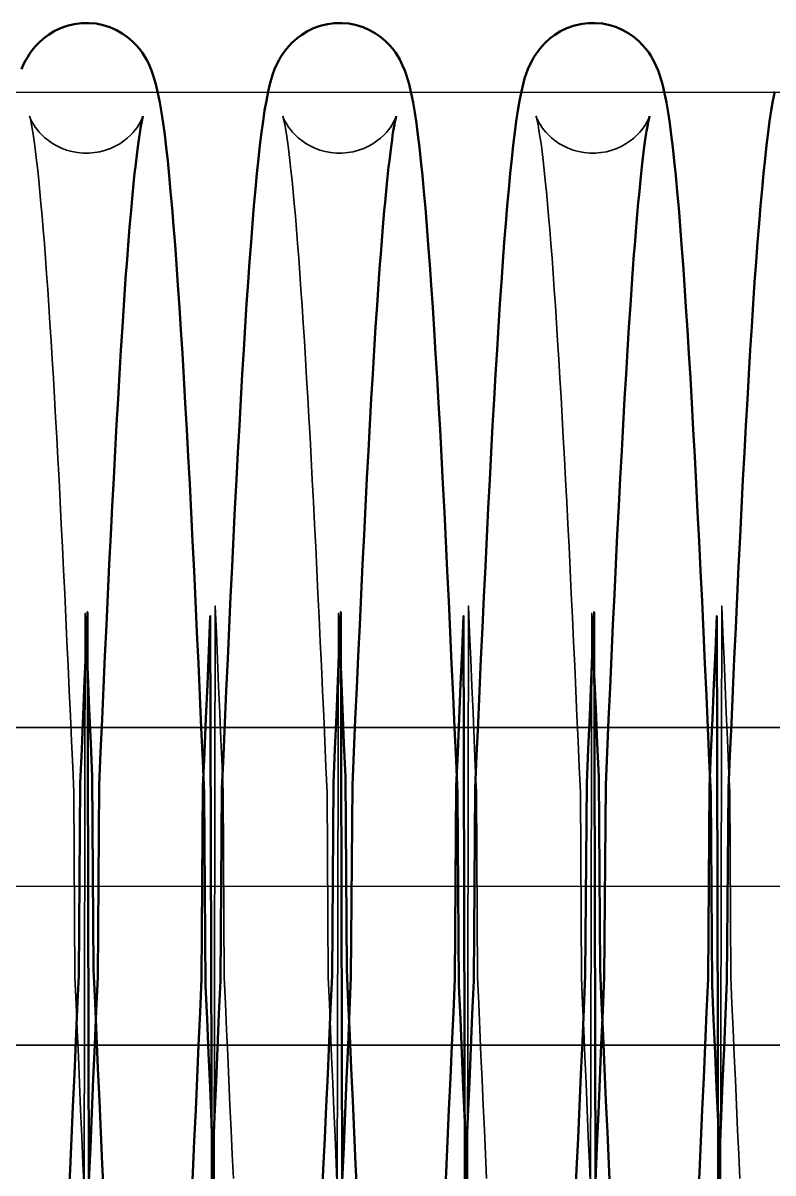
# Model space of a CAD drawing. Header units: millimetres. Extents: x 1448 to 104164, y -19509 to -89.
# Drawn here: x 59160.3 to 59207.5, y -3831.2 to -3758.8 of the extents above; entities that cross this region are included whole.
import ezdxf

# ---------------------------------------------------------------- set-up
doc = ezdxf.new("R2010")
doc.units = ezdxf.units.MM
doc.header["$LTSCALE"] = 60
doc.header["$MEASUREMENT"] = 0
doc.linetypes.add('CEN', pattern=[62, 60, -1, 0, -1])
doc.layers.get('0').update_dxf_attribs({"linetype": 'CONTINUOUS'})
doc.layers.add('cen', color=14, linetype='CONTINUOUS')
doc.layers.add('가려진 것(ISO)', color=7, linetype='CONTINUOUS', lineweight=35)
doc.layers.add('가시적인 것(ISO)', color=7, linetype='CONTINUOUS', lineweight=50)

# ---------------------------------------------------------------- blocks, each defined once
blk = doc.blocks.new('토션스프링 3')
at = {"layer": '가려진 것(ISO)', "flags": 128}
for points in [[(21461570.923, -50952857.63), (21461570.929, -50952857.647), (21461570.95, -50952857.704), (21461570.994, -50952857.807), (21461571.072, -50952857.966), (21461571.13, -50952858.07), (21461571.203, -50952858.191), (21461571.295, -50952858.328), (21461571.409, -50952858.48), (21461571.548, -50952858.646), (21461571.715, -50952858.822), (21461571.911, -50952859.003), (21461572.137, -50952859.182), (21461572.391, -50952859.354), (21461572.671, -50952859.514), (21461572.973, -50952859.654), (21461573.294, -50952859.77), (21461573.632, -50952859.86), (21461573.981, -50952859.921), (21461574.335, -50952859.952), (21461574.691, -50952859.949), (21461575.046, -50952859.915), (21461575.394, -50952859.851), (21461575.729, -50952859.758), (21461576.048, -50952859.638), (21461576.349, -50952859.495), (21461576.626, -50952859.334), (21461576.877, -50952859.161), (21461577.098, -50952858.981), (21461577.29, -50952858.801), (21461577.455, -50952858.625), (21461577.591, -50952858.459), (21461577.702, -50952858.309), (21461577.792, -50952858.174), (21461577.863, -50952858.056), (21461577.918, -50952857.954), (21461577.961, -50952857.869), (21461578.019, -50952857.742), (21461578.048, -50952857.667), (21461578.06, -50952857.633), (21461578.059, -50952857.635), (21461578.051, -50952857.667), (21461578.035, -50952857.726), (21461578.016, -50952857.808), (21461577.994, -50952857.911), (21461577.942, -50952858.173), (21461577.884, -50952858.505), (21461577.821, -50952858.9), (21461577.756, -50952859.352), (21461577.69, -50952859.857), (21461577.623, -50952860.413), (21461577.555, -50952861.021), (21461577.486, -50952861.677), (21461577.416, -50952862.381), (21461577.346, -50952863.131), (21461577.276, -50952863.924), (21461577.205, -50952864.759), (21461577.135, -50952865.637), (21461577.064, -50952866.559), (21461576.993, -50952867.522), (21461576.922, -50952868.527), (21461576.851, -50952869.57), (21461576.78, -50952870.652), (21461576.708, -50952871.77), (21461576.637, -50952872.923), (21461576.566, -50952874.109), (21461576.494, -50952875.328), (21461576.423, -50952876.578), (21461576.352, -50952877.861), (21461576.281, -50952879.178), (21461576.209, -50952880.526), (21461576.137, -50952881.903), (21461576.066, -50952883.309), (21461575.994, -50952884.741), (21461575.923, -50952886.197), (21461575.851, -50952887.677), (21461575.779, -50952889.177), (21461575.708, -50952890.697), (21461575.637, -50952892.235), (21461575.565, -50952893.791), (21461575.494, -50952895.368), (21461575.422, -50952896.964), (21461575.351, -50952898.577), (21461575.279, -50952900.205), (21461575.207, -50952911.846), (21461575.136, -50952913.499), (21461575.064, -50952915.16), (21461574.992, -50952916.829), (21461574.921, -50952918.503), (21461574.85, -50952920.18), (21461574.778, -50952921.859), (21461574.707, -50952923.543), (21461574.635, -50952925.233), (21461574.564, -50952888.925), (21461574.492, -50952890.618)], [(21461586.87, -50952857.63), (21461586.876, -50952857.647), (21461586.897, -50952857.704), (21461586.94, -50952857.807), (21461587.019, -50952857.966), (21461587.076, -50952858.07), (21461587.15, -50952858.191), (21461587.242, -50952858.328), (21461587.356, -50952858.48), (21461587.495, -50952858.646), (21461587.662, -50952858.822), (21461587.858, -50952859.003), (21461588.084, -50952859.182), (21461588.338, -50952859.355), (21461588.618, -50952859.514), (21461588.92, -50952859.654), (21461589.241, -50952859.77), (21461589.579, -50952859.86), (21461589.928, -50952859.921), (21461590.282, -50952859.952), (21461590.638, -50952859.949), (21461590.993, -50952859.915), (21461591.341, -50952859.851), (21461591.676, -50952859.758), (21461591.995, -50952859.638), (21461592.296, -50952859.495), (21461592.573, -50952859.334), (21461592.824, -50952859.161), (21461593.045, -50952858.981), (21461593.237, -50952858.801), (21461593.401, -50952858.625), (21461593.538, -50952858.459), (21461593.649, -50952858.309), (21461593.739, -50952858.174), (21461593.81, -50952858.056), (21461593.865, -50952857.954), (21461593.908, -50952857.869), (21461593.966, -50952857.742), (21461593.995, -50952857.667), (21461594.007, -50952857.633), (21461594.006, -50952857.635), (21461593.997, -50952857.667), (21461593.982, -50952857.726), (21461593.963, -50952857.808), (21461593.94, -50952857.911), (21461593.889, -50952858.173), (21461593.831, -50952858.505), (21461593.768, -50952858.9), (21461593.703, -50952859.352), (21461593.637, -50952859.857), (21461593.57, -50952860.413), (21461593.502, -50952861.021), (21461593.433, -50952861.677), (21461593.363, -50952862.381), (21461593.293, -50952863.131), (21461593.222, -50952863.924), (21461593.152, -50952864.759), (21461593.082, -50952865.637), (21461593.011, -50952866.559), (21461592.94, -50952867.522), (21461592.869, -50952868.527), (21461592.798, -50952869.57), (21461592.726, -50952870.652), (21461592.655, -50952871.77), (21461592.584, -50952872.923), (21461592.512, -50952874.109), (21461592.441, -50952875.328), (21461592.37, -50952876.578), (21461592.299, -50952877.861), (21461592.227, -50952879.178), (21461592.156, -50952880.526), (21461592.084, -50952881.903), (21461592.013, -50952883.309), (21461591.941, -50952884.741), (21461591.869, -50952886.197), (21461591.798, -50952887.677), (21461591.726, -50952889.177), (21461591.655, -50952890.697), (21461591.584, -50952892.234), (21461591.512, -50952893.791), (21461591.441, -50952895.368), (21461591.369, -50952896.964), (21461591.298, -50952898.577), (21461591.226, -50952900.205), (21461591.154, -50952911.846), (21461591.083, -50952913.499), (21461591.011, -50952915.16), (21461590.939, -50952916.829), (21461590.868, -50952918.502), (21461590.796, -50952920.18), (21461590.725, -50952921.859), (21461590.654, -50952923.543), (21461590.582, -50952925.233), (21461590.511, -50952888.925), (21461590.439, -50952890.618)], [(21461602.817, -50952857.63), (21461602.823, -50952857.647), (21461602.844, -50952857.704), (21461602.887, -50952857.807), (21461602.966, -50952857.966), (21461603.023, -50952858.07), (21461603.097, -50952858.191), (21461603.189, -50952858.328), (21461603.303, -50952858.48), (21461603.442, -50952858.646), (21461603.609, -50952858.822), (21461603.805, -50952859.003), (21461604.031, -50952859.182), (21461604.285, -50952859.355), (21461604.565, -50952859.514), (21461604.867, -50952859.654), (21461605.188, -50952859.77), (21461605.526, -50952859.86), (21461605.875, -50952859.921), (21461606.229, -50952859.952), (21461606.585, -50952859.949), (21461606.94, -50952859.915), (21461607.288, -50952859.851), (21461607.623, -50952859.758), (21461607.942, -50952859.638), (21461608.242, -50952859.495), (21461608.52, -50952859.334), (21461608.771, -50952859.161), (21461608.992, -50952858.981), (21461609.184, -50952858.801), (21461609.348, -50952858.625), (21461609.485, -50952858.459), (21461609.596, -50952858.309), (21461609.686, -50952858.174), (21461609.757, -50952858.056), (21461609.812, -50952857.954), (21461609.855, -50952857.869), (21461609.913, -50952857.742), (21461609.942, -50952857.667), (21461609.954, -50952857.633), (21461609.953, -50952857.635), (21461609.944, -50952857.667), (21461609.929, -50952857.726), (21461609.91, -50952857.808), (21461609.887, -50952857.911), (21461609.836, -50952858.173), (21461609.778, -50952858.505), (21461609.715, -50952858.9), (21461609.65, -50952859.352), (21461609.584, -50952859.857), (21461609.517, -50952860.413), (21461609.448, -50952861.021), (21461609.379, -50952861.678), (21461609.31, -50952862.381), (21461609.24, -50952863.131), (21461609.169, -50952863.924), (21461609.099, -50952864.759), (21461609.028, -50952865.637), (21461608.958, -50952866.559), (21461608.887, -50952867.522), (21461608.816, -50952868.527), (21461608.745, -50952869.57), (21461608.673, -50952870.652), (21461608.602, -50952871.77), (21461608.531, -50952872.923), (21461608.459, -50952874.109), (21461608.388, -50952875.328), (21461608.317, -50952876.578), (21461608.246, -50952877.861), (21461608.174, -50952879.178), (21461608.103, -50952880.526), (21461608.031, -50952881.903), (21461607.96, -50952883.309), (21461607.888, -50952884.741), (21461607.816, -50952886.197), (21461607.745, -50952887.677), (21461607.673, -50952889.177), (21461607.602, -50952890.697), (21461607.53, -50952892.234), (21461607.459, -50952893.791), (21461607.388, -50952895.368), (21461607.316, -50952896.964), (21461607.244, -50952898.577), (21461607.173, -50952900.205), (21461607.101, -50952911.846), (21461607.029, -50952913.499), (21461606.958, -50952915.16), (21461606.886, -50952916.829), (21461606.815, -50952918.502), (21461606.743, -50952920.179), (21461606.672, -50952921.859), (21461606.601, -50952923.543), (21461606.529, -50952925.233), (21461606.457, -50952888.925), (21461606.386, -50952890.618)], [(21461565.232, -50952924.51), (21461565.304, -50952922.988), (21461565.375, -50952921.449), (21461565.447, -50952919.894), (21461565.518, -50952918.321), (21461565.589, -50952916.728), (21461565.661, -50952915.118), (21461565.732, -50952913.492), (21461565.804, -50952911.852), (21461565.876, -50952900.201), (21461565.947, -50952898.54), (21461566.019, -50952896.871), (21461566.09, -50952895.196), (21461566.162, -50952893.517), (21461566.233, -50952891.836), (21461566.304, -50952890.154), (21461566.376, -50952888.47), (21461566.447, -50952924.781), (21461566.519, -50952923.091)], [(21461581.179, -50952924.51), (21461581.251, -50952922.988), (21461581.322, -50952921.449), (21461581.393, -50952919.893), (21461581.465, -50952918.32), (21461581.536, -50952916.728), (21461581.608, -50952915.118), (21461581.679, -50952913.492), (21461581.751, -50952911.853), (21461581.822, -50952900.201), (21461581.894, -50952898.54), (21461581.966, -50952896.871), (21461582.037, -50952895.196), (21461582.109, -50952893.516), (21461582.18, -50952891.835), (21461582.251, -50952890.154), (21461582.323, -50952888.469), (21461582.394, -50952924.781), (21461582.466, -50952923.091)], [(21461597.126, -50952924.51), (21461597.198, -50952922.988), (21461597.269, -50952921.449), (21461597.34, -50952919.893), (21461597.412, -50952918.32), (21461597.483, -50952916.728), (21461597.554, -50952915.118), (21461597.626, -50952913.492), (21461597.698, -50952911.853), (21461597.769, -50952900.201), (21461597.841, -50952898.54), (21461597.912, -50952896.871), (21461597.984, -50952895.196), (21461598.056, -50952893.516), (21461598.127, -50952891.835), (21461598.198, -50952890.154), (21461598.269, -50952888.469), (21461598.341, -50952924.781), (21461598.412, -50952923.091)]]:
    blk.add_lwpolyline(points, dxfattribs=at)
at = {"layer": '가시적인 것(ISO)', "flags": 128}
for points in [[(21461563.038, -50952856.08), (21461563.157, -50952856.659), (21461563.264, -50952857.275), (21461563.364, -50952857.939), (21461563.461, -50952858.66), (21461563.558, -50952859.448), (21461563.653, -50952860.302), (21461563.748, -50952861.223), (21461563.842, -50952862.21), (21461563.935, -50952863.26), (21461564.028, -50952864.374), (21461564.12, -50952865.549), (21461564.212, -50952866.786), (21461564.304, -50952868.082), (21461564.396, -50952869.438), (21461564.488, -50952870.856), (21461564.58, -50952872.335), (21461564.672, -50952873.87), (21461564.764, -50952875.459), (21461564.856, -50952877.099), (21461564.948, -50952878.787), (21461565.039, -50952880.52), (21461565.131, -50952882.295), (21461565.222, -50952884.111), (21461565.314, -50952885.971), (21461565.405, -50952887.873), (21461565.497, -50952889.813), (21461565.589, -50952891.788), (21461565.681, -50952893.794), (21461565.772, -50952895.827), (21461565.864, -50952897.882), (21461565.955, -50952899.957), (21461566.047, -50952912.049), (21461566.138, -50952914.161), (21461566.23, -50952916.294), (21461566.321, -50952918.441), (21461566.413, -50952920.599), (21461566.505, -50952922.763), (21461566.597, -50952924.93), (21461566.688, -50952889.096), (21461566.78, -50952891.255), (21461566.871, -50952893.406), (21461566.962, -50952895.552), (21461567.054, -50952897.692), (21461567.145, -50952899.822), (21461567.237, -50952911.938), (21461567.329, -50952914.036), (21461567.421, -50952916.111), (21461567.512, -50952918.159), (21461567.604, -50952920.177), (21461567.695, -50952922.161), (21461567.786, -50952924.116), (21461567.878, -50952926.04)], [(21461566.519, -50952923.091), (21461566.61, -50952920.927), (21461566.702, -50952918.768), (21461566.794, -50952916.617), (21461566.886, -50952914.48), (21461566.977, -50952912.36), (21461567.069, -50952900.261), (21461567.16, -50952898.187), (21461567.251, -50952896.132), (21461567.343, -50952894.098), (21461567.435, -50952892.09), (21461567.527, -50952890.11), (21461567.618, -50952888.163), (21461567.71, -50952886.253), (21461567.802, -50952884.382), (21461567.893, -50952882.555), (21461567.985, -50952880.776), (21461568.076, -50952879.04), (21461568.168, -50952877.347), (21461568.26, -50952875.701), (21461568.352, -50952874.105), (21461568.444, -50952872.56), (21461568.536, -50952871.071), (21461568.628, -50952869.639), (21461568.72, -50952868.267), (21461568.812, -50952866.959), (21461568.904, -50952865.716), (21461568.997, -50952864.534), (21461569.089, -50952863.414), (21461569.182, -50952862.358), (21461569.276, -50952861.366), (21461569.37, -50952860.44), (21461569.464, -50952859.581), (21461569.558, -50952858.79), (21461569.653, -50952858.06), (21461569.754, -50952857.386), (21461569.861, -50952856.758), (21461569.979, -50952856.17), (21461570.111, -50952855.615), (21461570.274, -50952855.056), (21461570.383, -50952854.754), (21461570.52, -50952854.425), (21461570.605, -50952854.245), (21461570.706, -50952854.053), (21461570.826, -50952853.847), (21461570.971, -50952853.625), (21461571.147, -50952853.389), (21461571.356, -50952853.144), (21461571.605, -50952852.894), (21461571.897, -50952852.648), (21461572.229, -50952852.414), (21461572.598, -50952852.205), (21461573.001, -50952852.028), (21461573.432, -50952851.891), (21461573.881, -50952851.799), (21461574.34, -50952851.758), (21461574.804, -50952851.767), (21461575.262, -50952851.826), (21461575.705, -50952851.933), (21461576.126, -50952852.086), (21461576.519, -50952852.275), (21461576.877, -50952852.493), (21461577.194, -50952852.732), (21461577.47, -50952852.98), (21461577.704, -50952853.229), (21461577.902, -50952853.472), (21461578.066, -50952853.703), (21461578.203, -50952853.919), (21461578.321, -50952854.121), (21461578.423, -50952854.31), (21461578.584, -50952854.656), (21461578.701, -50952854.967), (21461578.787, -50952855.255), (21461578.856, -50952855.529), (21461578.985, -50952856.08), (21461579.104, -50952856.659), (21461579.211, -50952857.275), (21461579.311, -50952857.939), (21461579.408, -50952858.66), (21461579.504, -50952859.448), (21461579.6, -50952860.302), (21461579.695, -50952861.223), (21461579.789, -50952862.21), (21461579.882, -50952863.26), (21461579.975, -50952864.374), (21461580.067, -50952865.549), (21461580.159, -50952866.786), (21461580.251, -50952868.082), (21461580.343, -50952869.438), (21461580.435, -50952870.856), (21461580.527, -50952872.334), (21461580.619, -50952873.87), (21461580.711, -50952875.459), (21461580.803, -50952877.099), (21461580.894, -50952878.787), (21461580.986, -50952880.52), (21461581.078, -50952882.295), (21461581.169, -50952884.111), (21461581.26, -50952885.971), (21461581.352, -50952887.873), (21461581.444, -50952889.813), (21461581.536, -50952891.788), (21461581.627, -50952893.794), (21461581.719, -50952895.827), (21461581.811, -50952897.882), (21461581.902, -50952899.957), (21461581.993, -50952912.049), (21461582.085, -50952914.161), (21461582.176, -50952916.293), (21461582.268, -50952918.44), (21461582.36, -50952920.598), (21461582.452, -50952922.763), (21461582.543, -50952924.93), (21461582.635, -50952889.096), (21461582.726, -50952891.255), (21461582.818, -50952893.406), (21461582.909, -50952895.552), (21461583.001, -50952897.692), (21461583.092, -50952899.822), (21461583.184, -50952911.938), (21461583.276, -50952914.035), (21461583.368, -50952916.111), (21461583.459, -50952918.159), (21461583.551, -50952920.177), (21461583.642, -50952922.161), (21461583.733, -50952924.116), (21461583.825, -50952926.04)], [(21461582.466, -50952923.091), (21461582.557, -50952920.927), (21461582.649, -50952918.768), (21461582.741, -50952916.617), (21461582.833, -50952914.48), (21461582.924, -50952912.36), (21461583.016, -50952900.261), (21461583.107, -50952898.187), (21461583.198, -50952896.132), (21461583.29, -50952894.098), (21461583.382, -50952892.09), (21461583.473, -50952890.11), (21461583.565, -50952888.163), (21461583.657, -50952886.253), (21461583.749, -50952884.382), (21461583.84, -50952882.555), (21461583.932, -50952880.775), (21461584.023, -50952879.039), (21461584.115, -50952877.347), (21461584.207, -50952875.701), (21461584.299, -50952874.105), (21461584.391, -50952872.56), (21461584.483, -50952871.071), (21461584.575, -50952869.639), (21461584.667, -50952868.267), (21461584.759, -50952866.959), (21461584.851, -50952865.715), (21461584.943, -50952864.534), (21461585.036, -50952863.414), (21461585.129, -50952862.358), (21461585.222, -50952861.366), (21461585.317, -50952860.439), (21461585.411, -50952859.58), (21461585.505, -50952858.789), (21461585.6, -50952858.06), (21461585.7, -50952857.385), (21461585.808, -50952856.758), (21461585.926, -50952856.17), (21461586.058, -50952855.615), (21461586.221, -50952855.056), (21461586.33, -50952854.754), (21461586.467, -50952854.425), (21461586.552, -50952854.245), (21461586.653, -50952854.053), (21461586.773, -50952853.847), (21461586.918, -50952853.625), (21461587.094, -50952853.389), (21461587.303, -50952853.144), (21461587.552, -50952852.894), (21461587.844, -50952852.647), (21461588.176, -50952852.414), (21461588.545, -50952852.205), (21461588.948, -50952852.028), (21461589.379, -50952851.891), (21461589.828, -50952851.799), (21461590.287, -50952851.758), (21461590.751, -50952851.767), (21461591.209, -50952851.826), (21461591.652, -50952851.933), (21461592.073, -50952852.086), (21461592.466, -50952852.275), (21461592.824, -50952852.494), (21461593.141, -50952852.732), (21461593.417, -50952852.981), (21461593.651, -50952853.229), (21461593.849, -50952853.472), (21461594.013, -50952853.703), (21461594.149, -50952853.919), (21461594.267, -50952854.121), (21461594.369, -50952854.31), (21461594.53, -50952854.656), (21461594.648, -50952854.967), (21461594.734, -50952855.255), (21461594.803, -50952855.529), (21461594.932, -50952856.08), (21461595.05, -50952856.659), (21461595.158, -50952857.275), (21461595.258, -50952857.939), (21461595.355, -50952858.66), (21461595.451, -50952859.448), (21461595.547, -50952860.302), (21461595.642, -50952861.223), (21461595.736, -50952862.209), (21461595.829, -50952863.26), (21461595.922, -50952864.373), (21461596.014, -50952865.549), (21461596.106, -50952866.786), (21461596.198, -50952868.082), (21461596.29, -50952869.438), (21461596.382, -50952870.856), (21461596.474, -50952872.334), (21461596.566, -50952873.869), (21461596.657, -50952875.459), (21461596.75, -50952877.099), (21461596.841, -50952878.787), (21461596.933, -50952880.52), (21461597.024, -50952882.295), (21461597.116, -50952884.111), (21461597.207, -50952885.971), (21461597.299, -50952887.873), (21461597.391, -50952889.813), (21461597.482, -50952891.788), (21461597.574, -50952893.794), (21461597.666, -50952895.826), (21461597.758, -50952897.882), (21461597.849, -50952899.957), (21461597.94, -50952912.049), (21461598.032, -50952914.161), (21461598.123, -50952916.293), (21461598.215, -50952918.44), (21461598.307, -50952920.598), (21461598.399, -50952922.763), (21461598.49, -50952924.93), (21461598.582, -50952889.095), (21461598.673, -50952891.255), (21461598.765, -50952893.406), (21461598.856, -50952895.552), (21461598.947, -50952897.692), (21461599.039, -50952899.822), (21461599.131, -50952911.938), (21461599.223, -50952914.035), (21461599.314, -50952916.11), (21461599.406, -50952918.159), (21461599.497, -50952920.177), (21461599.589, -50952922.161), (21461599.68, -50952924.116), (21461599.772, -50952926.04)], [(21461598.412, -50952923.091), (21461598.504, -50952920.927), (21461598.596, -50952918.768), (21461598.688, -50952916.617), (21461598.779, -50952914.48), (21461598.871, -50952912.36), (21461598.962, -50952900.261), (21461599.054, -50952898.186), (21461599.145, -50952896.132), (21461599.237, -50952894.098), (21461599.328, -50952892.09), (21461599.42, -50952890.11), (21461599.512, -50952888.163), (21461599.604, -50952886.253), (21461599.696, -50952884.382), (21461599.787, -50952882.555), (21461599.878, -50952880.775), (21461599.97, -50952879.039), (21461600.062, -50952877.347), (21461600.153, -50952875.701), (21461600.245, -50952874.105), (21461600.338, -50952872.56), (21461600.43, -50952871.071), (21461600.522, -50952869.639), (21461600.614, -50952868.267), (21461600.706, -50952866.959), (21461600.798, -50952865.715), (21461600.89, -50952864.533), (21461600.983, -50952863.414), (21461601.076, -50952862.357), (21461601.169, -50952861.366), (21461601.263, -50952860.439), (21461601.358, -50952859.58), (21461601.452, -50952858.789), (21461601.547, -50952858.06), (21461601.647, -50952857.385), (21461601.755, -50952856.758), (21461601.873, -50952856.17), (21461602.005, -50952855.614), (21461602.168, -50952855.055), (21461602.276, -50952854.754), (21461602.413, -50952854.425), (21461602.499, -50952854.245), (21461602.6, -50952854.053), (21461602.72, -50952853.846), (21461602.865, -50952853.625), (21461603.041, -50952853.389), (21461603.25, -50952853.144), (21461603.499, -50952852.894), (21461603.791, -50952852.647), (21461604.123, -50952852.414), (21461604.492, -50952852.204), (21461604.895, -50952852.028), (21461605.326, -50952851.891), (21461605.775, -50952851.799), (21461606.235, -50952851.758), (21461606.699, -50952851.767), (21461607.157, -50952851.826), (21461607.599, -50952851.933), (21461608.02, -50952852.086), (21461608.414, -50952852.276), (21461608.771, -50952852.494), (21461609.088, -50952852.732), (21461609.364, -50952852.981), (21461609.598, -50952853.23), (21461609.796, -50952853.472), (21461609.96, -50952853.703), (21461610.096, -50952853.92), (21461610.213, -50952854.121), (21461610.315, -50952854.311), (21461610.476, -50952854.656)], [(21461574.492, -50952890.618), (21461574.4, -50952892.783), (21461574.309, -50952894.942), (21461574.217, -50952897.09), (21461574.125, -50952899.224), (21461574.034, -50952911.339), (21461573.943, -50952913.433), (21461573.851, -50952915.51), (21461573.76, -50952917.568), (21461573.668, -50952919.604), (21461573.576, -50952921.613), (21461573.485, -50952923.592), (21461573.393, -50952925.538)], [(21461590.439, -50952890.618), (21461590.347, -50952892.783), (21461590.255, -50952894.942), (21461590.164, -50952897.09), (21461590.072, -50952899.224), (21461589.981, -50952911.339), (21461589.89, -50952913.433), (21461589.798, -50952915.51), (21461589.707, -50952917.568), (21461589.615, -50952919.604), (21461589.523, -50952921.613), (21461589.431, -50952923.593), (21461589.34, -50952925.538)], [(21461575.608, -50952925.882), (21461575.516, -50952923.942), (21461575.424, -50952921.968), (21461575.332, -50952919.965), (21461575.241, -50952917.936), (21461575.149, -50952915.885), (21461575.058, -50952913.815), (21461574.967, -50952911.721), (21461574.875, -50952899.606), (21461574.784, -50952897.472), (21461574.692, -50952895.324), (21461574.6, -50952893.167), (21461574.508, -50952891.004), (21461574.417, -50952888.84), (21461574.325, -50952924.678), (21461574.234, -50952922.523), (21461574.143, -50952920.371), (21461574.051, -50952918.221), (21461573.96, -50952916.079), (21461573.868, -50952913.947), (21461573.776, -50952911.831), (21461573.684, -50952899.734), (21461573.593, -50952897.661), (21461573.501, -50952895.615), (21461573.41, -50952893.6), (21461573.319, -50952891.614), (21461573.227, -50952889.656), (21461573.136, -50952887.729), (21461573.044, -50952885.838), (21461572.952, -50952883.985), (21461572.861, -50952882.175), (21461572.769, -50952880.411), (21461572.678, -50952878.697), (21461572.632, -50952877.86), (21461572.587, -50952877.036), (21461572.496, -50952875.427), (21461572.404, -50952873.868), (21461572.313, -50952872.362), (21461572.221, -50952870.913), (21461572.13, -50952869.523), (21461572.039, -50952868.196), (21461571.993, -50952867.557), (21461571.948, -50952866.934), (21461571.903, -50952866.328), (21461571.857, -50952865.74), (21461571.812, -50952865.17), (21461571.767, -50952864.618), (21461571.676, -50952863.563), (21461571.631, -50952863.061), (21461571.585, -50952862.576), (21461571.539, -50952862.109), (21461571.494, -50952861.661), (21461571.448, -50952861.232), (21461571.403, -50952860.823), (21461571.359, -50952860.435), (21461571.315, -50952860.068), (21461571.272, -50952859.724), (21461571.23, -50952859.401), (21461571.19, -50952859.102), (21461571.15, -50952858.827), (21461571.111, -50952858.577), (21461571.074, -50952858.351), (21461571.039, -50952858.151), (21461571.005, -50952857.978), (21461570.974, -50952857.834), (21461570.948, -50952857.724), (21461570.93, -50952857.654), (21461570.923, -50952857.63)], [(21461606.386, -50952890.618), (21461606.294, -50952892.783), (21461606.202, -50952894.942), (21461606.111, -50952897.09), (21461606.019, -50952899.224), (21461605.928, -50952911.339), (21461605.836, -50952913.433), (21461605.745, -50952915.51), (21461605.653, -50952917.568), (21461605.562, -50952919.604), (21461605.47, -50952921.613), (21461605.378, -50952923.593), (21461605.287, -50952925.538)], [(21461591.555, -50952925.882), (21461591.463, -50952923.941), (21461591.371, -50952921.968), (21461591.279, -50952919.965), (21461591.188, -50952917.936), (21461591.096, -50952915.885), (21461591.005, -50952913.815), (21461590.914, -50952911.721), (21461590.822, -50952899.605), (21461590.731, -50952897.472), (21461590.639, -50952895.324), (21461590.547, -50952893.167), (21461590.455, -50952891.004), (21461590.364, -50952888.84), (21461590.272, -50952924.678), (21461590.181, -50952922.523), (21461590.09, -50952920.371), (21461589.998, -50952918.221), (21461589.906, -50952916.078), (21461589.815, -50952913.947), (21461589.723, -50952911.831), (21461589.631, -50952899.734), (21461589.54, -50952897.66), (21461589.448, -50952895.614), (21461589.357, -50952893.6), (21461589.266, -50952891.614), (21461589.174, -50952889.655), (21461589.083, -50952887.729), (21461588.991, -50952885.837), (21461588.899, -50952883.984), (21461588.808, -50952882.174), (21461588.716, -50952880.41), (21461588.625, -50952878.697), (21461588.579, -50952877.859), (21461588.534, -50952877.036), (21461588.442, -50952875.427), (21461588.351, -50952873.868), (21461588.26, -50952872.362), (21461588.168, -50952870.913), (21461588.077, -50952869.523), (21461587.986, -50952868.196), (21461587.94, -50952867.556), (21461587.895, -50952866.934), (21461587.85, -50952866.328), (21461587.804, -50952865.74), (21461587.759, -50952865.17), (21461587.714, -50952864.618), (21461587.623, -50952863.563), (21461587.578, -50952863.06), (21461587.532, -50952862.575), (21461587.486, -50952862.109), (21461587.44, -50952861.661), (21461587.395, -50952861.232), (21461587.35, -50952860.823), (21461587.306, -50952860.435), (21461587.262, -50952860.069), (21461587.219, -50952859.724), (21461587.178, -50952859.402), (21461587.137, -50952859.103), (21461587.097, -50952858.828), (21461587.058, -50952858.577), (21461587.021, -50952858.351), (21461586.986, -50952858.152), (21461586.952, -50952857.978), (21461586.92, -50952857.834), (21461586.894, -50952857.724), (21461586.877, -50952857.654), (21461586.87, -50952857.63)], [(21461607.501, -50952925.881), (21461607.41, -50952923.941), (21461607.318, -50952921.968), (21461607.226, -50952919.965), (21461607.135, -50952917.936), (21461607.043, -50952915.885), (21461606.952, -50952913.815), (21461606.861, -50952911.721), (21461606.769, -50952899.605), (21461606.677, -50952897.471), (21461606.586, -50952895.323), (21461606.494, -50952893.166), (21461606.402, -50952891.003), (21461606.311, -50952888.839), (21461606.219, -50952924.678), (21461606.128, -50952922.523), (21461606.037, -50952920.371), (21461605.945, -50952918.221), (21461605.853, -50952916.078), (21461605.762, -50952913.946), (21461605.67, -50952911.83), (21461605.578, -50952899.733), (21461605.486, -50952897.66), (21461605.395, -50952895.614), (21461605.304, -50952893.6), (21461605.213, -50952891.614), (21461605.121, -50952889.655), (21461605.029, -50952887.728), (21461604.938, -50952885.836), (21461604.846, -50952883.984), (21461604.754, -50952882.174), (21461604.663, -50952880.41), (21461604.571, -50952878.696), (21461604.526, -50952877.859), (21461604.48, -50952877.036), (21461604.389, -50952875.426), (21461604.298, -50952873.867), (21461604.206, -50952872.362), (21461604.115, -50952870.912), (21461604.024, -50952869.523), (21461603.933, -50952868.195), (21461603.887, -50952867.556), (21461603.842, -50952866.933), (21461603.796, -50952866.328), (21461603.751, -50952865.74), (21461603.706, -50952865.17), (21461603.661, -50952864.618), (21461603.57, -50952863.563), (21461603.524, -50952863.06), (21461603.479, -50952862.575), (21461603.433, -50952862.108), (21461603.387, -50952861.66), (21461603.342, -50952861.232), (21461603.297, -50952860.823), (21461603.253, -50952860.435), (21461603.209, -50952860.069), (21461603.166, -50952859.724), (21461603.124, -50952859.402), (21461603.084, -50952859.103), (21461603.044, -50952858.828), (21461603.005, -50952858.577), (21461602.968, -50952858.352), (21461602.933, -50952858.152), (21461602.898, -50952857.978), (21461602.867, -50952857.834), (21461602.841, -50952857.724), (21461602.824, -50952857.654), (21461602.817, -50952857.63)]]:
    blk.add_lwpolyline(points, dxfattribs=at)
blk = doc.blocks.new('토션스프링1234')
blk.add_blockref('토션스프링 3', (188.103, -4314.906))

msp = doc.modelspace()

# ---------------------------------------------------------------- linework, layer by layer
at = {"color": 3}
for p, q in [((51099.315, -3763.182), (60099.315, -3763.182)), ((60262.447, -3803.182), (55643.159, -3803.182)), ((56302.408, -3803.182), (60424.26, -3803.182)), ((58795.98, -3803.182), (59909.128, -3803.182)), ((60262.447, -3823.182), (55643.159, -3823.182)), ((56302.408, -3823.182), (60424.26, -3823.182)), ((58795.98, -3823.182), (59909.128, -3823.182))]:
    msp.add_line(p, q, dxfattribs=at)
at = {"layer": 'cen', "linetype": 'CEN'}
msp.add_line((50869.315, -3813.182), (60474.26, -3813.182), dxfattribs=at)

# ---------------------------------------------------------------- block references
at = {"xscale": -1}
msp.add_blockref('토션스프링1234', (21520958.734, 50953407.828), dxfattribs=at)

doc.saveas('drawing.dxf')
